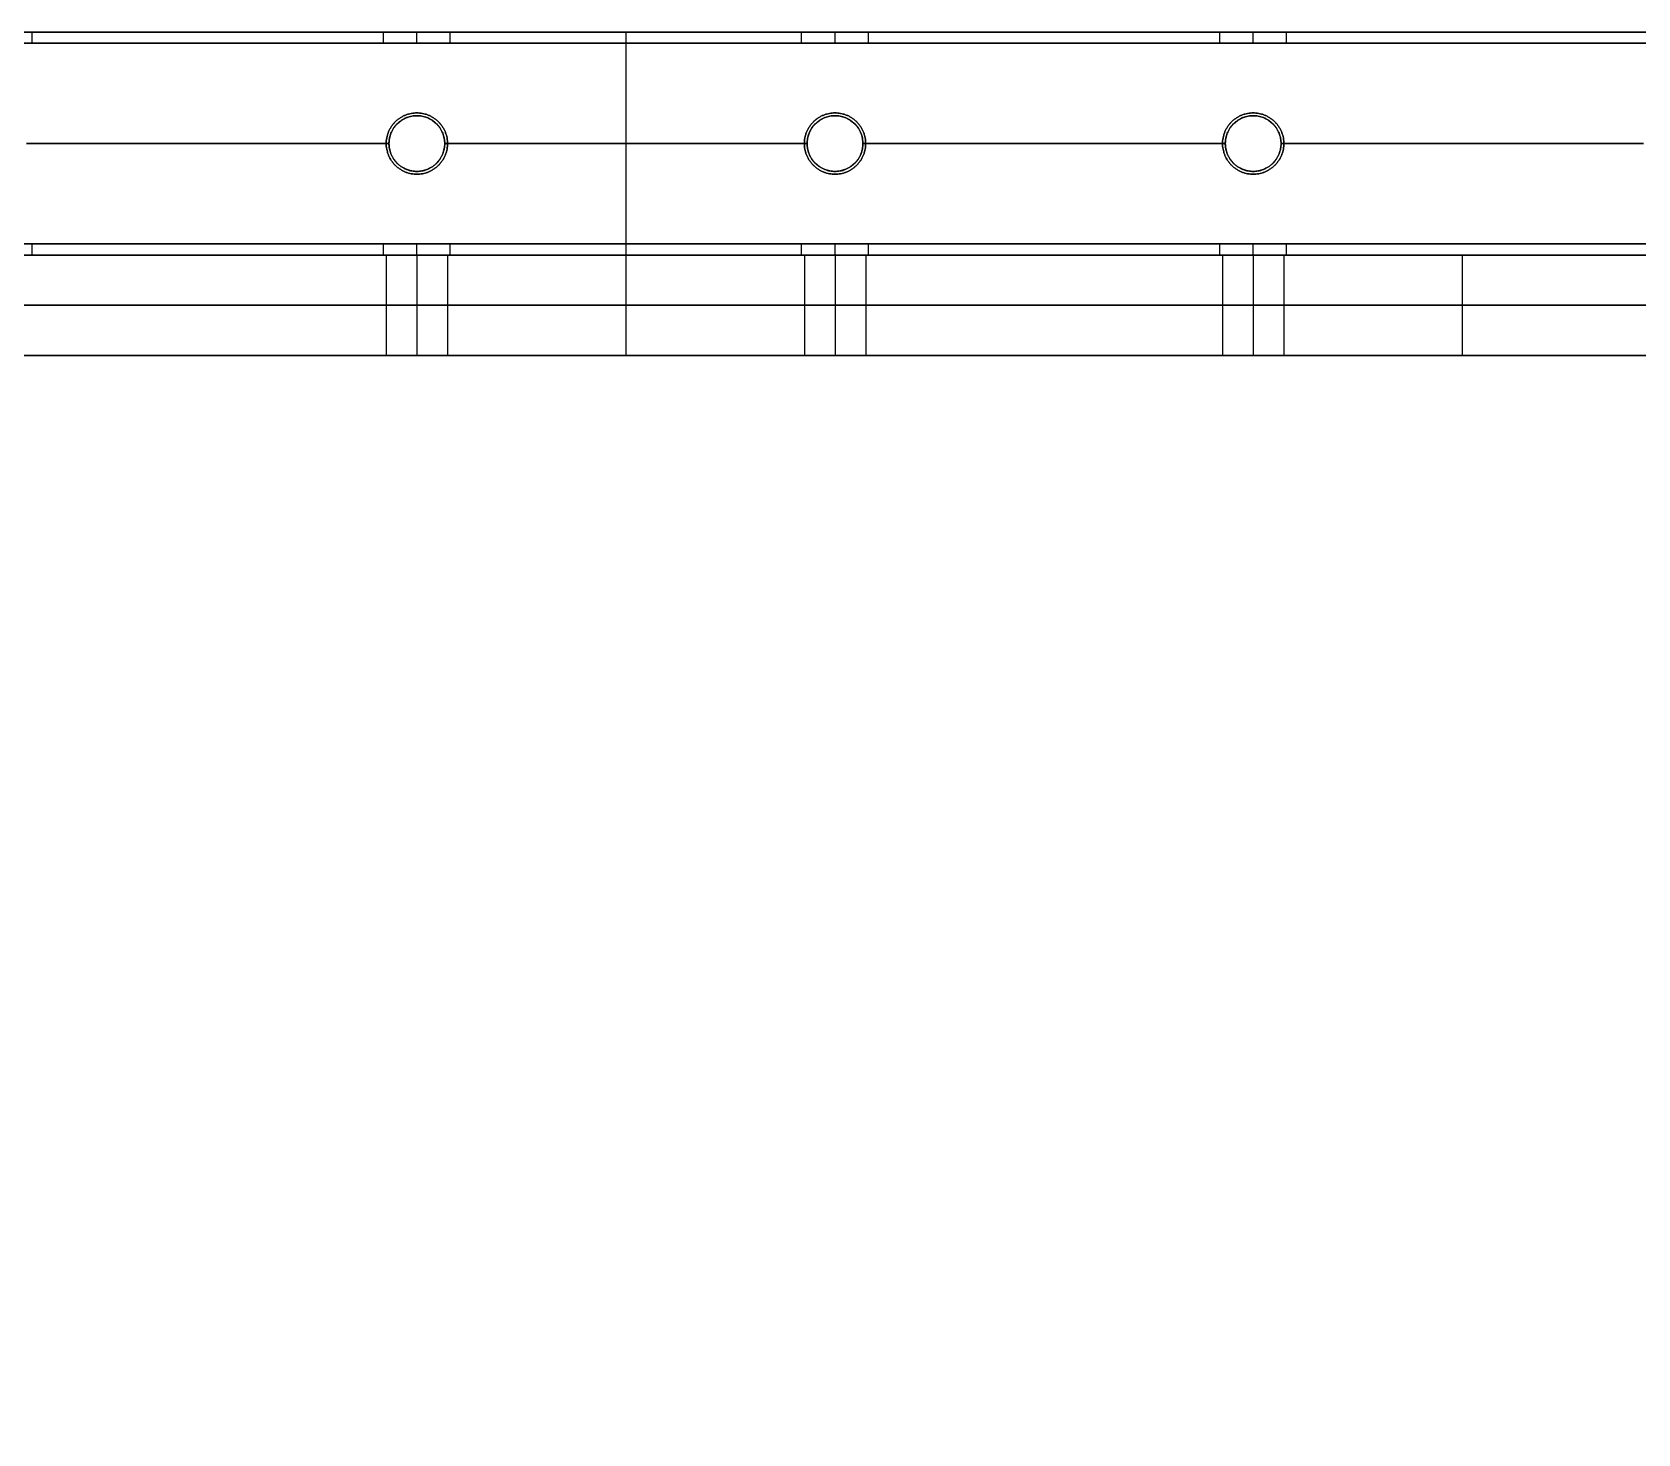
# Model space of a CAD drawing. Header units: millimetres. Extents: x -6529 to 809, y -8611 to 207.
# Drawn here: x -255.5 to 32.5, y -44.1 to 207.4 of the extents above; entities that cross this region are included whole.
import ezdxf

# ---------------------------------------------------------------- set-up
doc = ezdxf.new("R2010")
doc.units = ezdxf.units.MM
doc.header["$MEASUREMENT"] = 0
doc.layers.add('platen', color=7, linetype='Continuous', true_color=0x007f00)
doc.layers.add('staal', color=5, linetype='Continuous', true_color=0x0000ff)

# ---------------------------------------------------------------- blocks, each defined once
blk = doc.blocks.new('plaat base')
at = {"layer": 'platen'}
for p, q in [((395.5, 43.5), (395.5, 43.5, 18)), ((470.5, 43.5), (470.5, 43.5, 18)), ((390, 38), (390, 38, 18)), ((401, 38), (401, 38, 18)), ((465, 38), (465, 38, 18)), ((476, 38), (476, 38, 18)), ((395.5, 32.5), (395.5, 32.5, 18)), ((470.5, 32.5), (470.5, 32.5, 18))]:
    blk.add_line(p, q, dxfattribs=at)
for points in [[(658, 58), (508, 58), (358, 58)], [(358, 58), (358, 58, 9), (358, 58, 18)], [(658, 58, 18), (508, 58, 18), (358, 58, 18)], [(358, 58), (358, 29), (358, 0)], [(358, 58, 18), (358, 29, 18), (358, 0, 18)], [(658, 58, 9), (508, 58, 9), (358, 58, 9)], [(358, 58, 9), (358, 29, 9), (358, 0, 9)], [(508, 58), (508, 58, 9), (508, 58, 18)], [(358, 29), (358, 29, 9), (358, 29, 18)], [(358, 0), (179, 0), (0, 0)], [(358, 0, 18), (179, 0, 18), (0, 0, 18)], [(358, 0, 9), (179, 0, 9), (0, 0, 9)], [(358, 0), (358, 0, 9), (358, 0, 18)]]:
    blk.add_open_spline(points, degree=2, dxfattribs=at)
for points in [[(395.5, 43.5), (401, 43.5), (401, 38), (401, 32.5), (395.5, 32.5), (390, 32.5), (390, 38), (390, 43.5), (395.5, 43.5)], [(395.5, 43.5, 18), (401, 43.5, 18), (401, 38, 18), (401, 32.5, 18), (395.5, 32.5, 18), (390, 32.5, 18), (390, 38, 18), (390, 43.5, 18), (395.5, 43.5, 18)], [(470.5, 43.5), (476, 43.5), (476, 38), (476, 32.5), (470.5, 32.5), (465, 32.5), (465, 38), (465, 43.5), (470.5, 43.5)], [(470.5, 43.5, 18), (476, 43.5, 18), (476, 38, 18), (476, 32.5, 18), (470.5, 32.5, 18), (465, 32.5, 18), (465, 38, 18), (465, 43.5, 18), (470.5, 43.5, 18)]]:
    blk.add_rational_spline(points, [1, 0.707106781187, 1, 0.707106781187, 1, 0.707106781187, 1, 0.707106781187, 1], degree=2, knots=[-31.415927, -31.415927, -31.415927, -23.561945, -23.561945, -15.707963, -15.707963, -7.853982, -7.853982, 0, 0, 0], dxfattribs=at)
blk = doc.blocks.new('top plaat')
at = {"layer": 'platen'}
for p, q in [((320.5, 25.5), (320.5, 25.5, 18)), ((395.5, 25.5), (395.5, 25.5, 18)), ((470.5, 25.5), (470.5, 25.5, 18)), ((315, 20), (315, 20, 18)), ((326, 20), (326, 20, 18)), ((390, 20), (390, 20, 18)), ((401, 20), (401, 20, 18)), ((465, 20), (465, 20, 18)), ((476, 20), (476, 20, 18)), ((320.5, 14.5), (320.5, 14.5, 18)), ((395.5, 14.5), (395.5, 14.5, 18)), ((470.5, 14.5), (470.5, 14.5, 18))]:
    blk.add_line(p, q, dxfattribs=at)
for points in [[(658, 40), (349, 40), (40, 40)], [(658, 40, 18), (349, 40, 18), (40, 40, 18)], [(658, 40, 9), (349, 40, 9), (40, 40, 9)], [(349, 40), (349, 40, 9), (349, 40, 18)]]:
    blk.add_open_spline(points, degree=2, dxfattribs=at)
for points, knots in [([(320.5, 25.5), (326, 25.5), (326, 20), (326, 14.5), (320.5, 14.5), (315, 14.5), (315, 20), (315, 25.5), (320.5, 25.5)], [-31.415927, -31.415927, -31.415927, -23.561945, -23.561945, -15.707963, -15.707963, -7.853982, -7.853982, 0, 0, 0]), ([(320.5, 25.5, 18), (326, 25.5, 18), (326, 20, 18), (326, 14.5, 18), (320.5, 14.5, 18), (315, 14.5, 18), (315, 20, 18), (315, 25.5, 18), (320.5, 25.5, 18)], [-31.415927, -31.415927, -31.415927, -23.561945, -23.561945, -15.707963, -15.707963, -7.853982, -7.853982, 0, 0, 0]), ([(320.5, 25.5, 9), (315, 25.5, 9), (315, 20, 9), (315, 14.5, 9), (320.5, 14.5, 9), (326, 14.5, 9), (326, 20, 9), (326, 25.5, 9), (320.5, 25.5, 9)], [0, 0, 0, 7.853982, 7.853982, 15.707963, 15.707963, 23.561945, 23.561945, 31.415927, 31.415927, 31.415927]), ([(395.5, 25.5), (401, 25.5), (401, 20), (401, 14.5), (395.5, 14.5), (390, 14.5), (390, 20), (390, 25.5), (395.5, 25.5)], [-31.415927, -31.415927, -31.415927, -23.561945, -23.561945, -15.707963, -15.707963, -7.853982, -7.853982, 0, 0, 0]), ([(395.5, 25.5, 18), (401, 25.5, 18), (401, 20, 18), (401, 14.5, 18), (395.5, 14.5, 18), (390, 14.5, 18), (390, 20, 18), (390, 25.5, 18), (395.5, 25.5, 18)], [-31.415927, -31.415927, -31.415927, -23.561945, -23.561945, -15.707963, -15.707963, -7.853982, -7.853982, 0, 0, 0]), ([(395.5, 25.5, 9), (390, 25.5, 9), (390, 20, 9), (390, 14.5, 9), (395.5, 14.5, 9), (401, 14.5, 9), (401, 20, 9), (401, 25.5, 9), (395.5, 25.5, 9)], [0, 0, 0, 7.853982, 7.853982, 15.707963, 15.707963, 23.561945, 23.561945, 31.415927, 31.415927, 31.415927]), ([(470.5, 25.5), (476, 25.5), (476, 20), (476, 14.5), (470.5, 14.5), (465, 14.5), (465, 20), (465, 25.5), (470.5, 25.5)], [-31.415927, -31.415927, -31.415927, -23.561945, -23.561945, -15.707963, -15.707963, -7.853982, -7.853982, 0, 0, 0]), ([(470.5, 25.5, 18), (476, 25.5, 18), (476, 20, 18), (476, 14.5, 18), (470.5, 14.5, 18), (465, 14.5, 18), (465, 20, 18), (465, 25.5, 18), (470.5, 25.5, 18)], [-31.415927, -31.415927, -31.415927, -23.561945, -23.561945, -15.707963, -15.707963, -7.853982, -7.853982, 0, 0, 0]), ([(470.5, 25.5, 9), (465, 25.5, 9), (465, 20, 9), (465, 14.5, 9), (470.5, 14.5, 9), (476, 14.5, 9), (476, 20, 9), (476, 25.5, 9), (470.5, 25.5, 9)], [0, 0, 0, 7.853982, 7.853982, 15.707963, 15.707963, 23.561945, 23.561945, 31.415927, 31.415927, 31.415927])]:
    blk.add_rational_spline(points, [1, 0.707106781187, 1, 0.707106781187, 1, 0.707106781187, 1, 0.707106781187, 1], degree=2, knots=knots, dxfattribs=at)
blk = doc.blocks.new('plaat laag')
at = {"layer": 'platen'}
for p, q in [((-2.78, -840, 638), (15.22, -840.05, 638)), ((-2.8, -845.5, 643.5), (15.2, -845.55, 643.5)), ((-2.8, -845.5, 632.5), (15.2, -845.55, 632.5)), ((-2.81, -851, 638), (15.19, -851.05, 638)), ((-3.02, -914.99, 638), (14.97, -915.05, 638)), ((-3.04, -920.49, 643.5), (14.96, -920.55, 643.5)), ((-3.04, -920.49, 632.5), (14.96, -920.55, 632.5)), ((-3.06, -925.99, 638), (14.94, -926.05, 638)), ((-3.27, -989.99, -38), (14.73, -990.05, -38)), ((-3.29, -995.49, -43.5), (14.71, -995.55, -43.5)), ((-3.29, -995.49, -32.5), (14.71, -995.55, -32.5)), ((-3.31, -1000.99, -38), (14.69, -1001.05, -38))]:
    blk.add_line(p, q, dxfattribs=at)
for points in [[(-0.19, -58, 300), (-2.18, -658, 300), (-4.16, -1257.99, 300)], [(17.81, -58.06, 300), (15.82, -658.06, 300), (13.84, -1258.05, 300)], [(-2.18, -658, 658), (-2.67, -808, 658), (-3.17, -957.99, 658)], [(-3.17, -957.99), (-2.67, -808), (-2.18, -658)], [(6.82, -658.03, 658), (6.33, -808.03, 658), (5.83, -958.02, 658)], [(5.83, -958.02), (6.33, -808.03), (6.82, -658.03)], [(15.82, -658.06, 658), (15.33, -808.06, 658), (14.83, -958.05, 658)], [(14.83, -958.05), (15.33, -808.06), (15.82, -658.06)], [(-2.67, -808, 658), (6.33, -808.03, 658), (15.33, -808.06, 658)], [(-2.67, -808), (6.33, -808.03), (15.33, -808.06)], [(-3.17, -957.99, 600), (-3.76, -1136.99, 600), (-4.35, -1315.99, 600)], [(-4.16, -1257.99, -58), (-3.66, -1107.99, -58), (-3.17, -957.99, -58)], [(-3.17, -957.99, 658), (5.83, -958.02, 658), (14.83, -958.05, 658)], [(-3.17, -957.99, 658), (-3.17, -957.99, 629), (-3.17, -957.99, 600)], [(-3.17, -957.99, 600), (5.83, -958.02, 600), (14.83, -958.05, 600)], [(-3.17, -957.99, -58), (5.83, -958.02, -58), (14.83, -958.05, -58)], [(-3.17, -957.99, -58), (-3.17, -957.99, -29), (-3.17, -957.99)], [(-3.17, -957.99), (5.83, -958.02), (14.83, -958.05)], [(-3.17, -957.99, 629), (5.83, -958.02, 629), (14.83, -958.05, 629)], [(-3.17, -957.99, -29), (5.83, -958.02, -29), (14.83, -958.05, -29)], [(5.83, -958.02, 600), (5.24, -1137.02, 600), (4.65, -1316.02, 600)], [(4.84, -1258.02, -58), (5.34, -1108.02, -58), (5.83, -958.02, -58)], [(5.83, -958.02, 658), (5.83, -958.02, 629), (5.83, -958.02, 600)], [(5.83, -958.02, -58), (5.83, -958.02, -29), (5.83, -958.02)], [(14.83, -958.05, 600), (14.24, -1137.05, 600), (13.65, -1316.05, 600)], [(13.84, -1258.05, -58), (14.34, -1108.05, -58), (14.83, -958.05, -58)], [(14.83, -958.05, 658), (14.83, -958.05, 629), (14.83, -958.05, 600)], [(14.83, -958.05, -58), (14.83, -958.05, -29), (14.83, -958.05)]]:
    blk.add_open_spline(points, degree=2, dxfattribs=at)
for points in [[(-2.8, -845.5, 643.5), (-2.78, -840, 643.5), (-2.78, -840, 638), (-2.78, -840, 632.5), (-2.8, -845.5, 632.5), (-2.81, -851, 632.5), (-2.81, -851, 638), (-2.81, -851, 643.5), (-2.8, -845.5, 643.5)], [(15.2, -845.55, 643.5), (15.22, -840.05, 643.5), (15.22, -840.05, 638), (15.22, -840.05, 632.5), (15.2, -845.55, 632.5), (15.19, -851.05, 632.5), (15.19, -851.05, 638), (15.19, -851.05, 643.5), (15.2, -845.55, 643.5)], [(-3.04, -920.49, 643.5), (-3.02, -914.99, 643.5), (-3.02, -914.99, 638), (-3.02, -914.99, 632.5), (-3.04, -920.49, 632.5), (-3.06, -925.99, 632.5), (-3.06, -925.99, 638), (-3.06, -925.99, 643.5), (-3.04, -920.49, 643.5)], [(14.96, -920.55, 643.5), (14.97, -915.05, 643.5), (14.97, -915.05, 638), (14.97, -915.05, 632.5), (14.96, -920.55, 632.5), (14.94, -926.05, 632.5), (14.94, -926.05, 638), (14.94, -926.05, 643.5), (14.96, -920.55, 643.5)], [(-3.29, -995.49, -43.5), (-3.31, -1000.99, -43.5), (-3.31, -1000.99, -38), (-3.31, -1000.99, -32.5), (-3.29, -995.49, -32.5), (-3.27, -989.99, -32.5), (-3.27, -989.99, -38), (-3.27, -989.99, -43.5), (-3.29, -995.49, -43.5)], [(14.71, -995.55, -43.5), (14.69, -1001.05, -43.5), (14.69, -1001.05, -38), (14.69, -1001.05, -32.5), (14.71, -995.55, -32.5), (14.73, -990.05, -32.5), (14.73, -990.05, -38), (14.73, -990.05, -43.5), (14.71, -995.55, -43.5)]]:
    blk.add_rational_spline(points, [1, 0.707106781187, 1, 0.707106781187, 1, 0.707106781187, 1, 0.707106781187, 1], degree=2, knots=[-31.415927, -31.415927, -31.415927, -23.561945, -23.561945, -15.707963, -15.707963, -7.853982, -7.853982, 0, 0, 0], dxfattribs=at)

msp = doc.modelspace()

# ---------------------------------------------------------------- linework, layer by layer
at = {"layer": 'staal'}
for p, q in [((-255.47, 205.37, 696), (-255.47, 207.37, 696)), ((-192.47, 205.37, 20), (-192.47, 207.37, 20)), ((-192.47, 205.37, 696), (-192.47, 207.37, 696)), ((-186.47, 205.37, 26), (-186.47, 207.37, 26)), ((-186.47, 205.37, 14), (-186.47, 207.37, 14)), ((-186.47, 205.37, 702), (-186.47, 207.37, 702)), ((-186.47, 205.37, 690), (-186.47, 207.37, 690)), ((-180.47, 205.37, 20), (-180.47, 207.37, 20)), ((-180.47, 205.37, 696), (-180.47, 207.37, 696)), ((-117.47, 205.37, 20), (-117.47, 207.37, 20)), ((-117.47, 205.37, 696), (-117.47, 207.37, 696)), ((-111.47, 205.37, 26), (-111.47, 207.37, 26)), ((-111.47, 205.37, 14), (-111.47, 207.37, 14)), ((-111.47, 205.37, 702), (-111.47, 207.37, 702)), ((-111.47, 205.37, 690), (-111.47, 207.37, 690)), ((-105.47, 205.37, 20), (-105.47, 207.37, 20)), ((-105.47, 205.37, 696), (-105.47, 207.37, 696)), ((-42.47, 205.37, 20), (-42.47, 207.37, 20)), ((-42.47, 205.37, 696), (-42.47, 207.37, 696)), ((-36.47, 205.37, 26), (-36.47, 207.37, 26)), ((-36.47, 205.37, 14), (-36.47, 207.37, 14)), ((-36.47, 205.37, 702), (-36.47, 207.37, 702)), ((-36.47, 205.37, 690), (-36.47, 207.37, 690)), ((-30.47, 205.37, 20), (-30.47, 207.37, 20)), ((-30.47, 205.37, 696), (-30.47, 207.37, 696)), ((-186.47, 192.37, 38), (-186.47, 192.37, 40)), ((-186.47, 192.37), (-186.47, 192.37, 2)), ((-186.47, 192.37, 714), (-186.47, 192.37, 716)), ((-186.47, 192.37, 676), (-186.47, 192.37, 678)), ((-111.47, 192.37, 38), (-111.47, 192.37, 40)), ((-111.47, 192.37), (-111.47, 192.37, 2)), ((-111.47, 192.37, 714), (-111.47, 192.37, 716)), ((-111.47, 192.37, 676), (-111.47, 192.37, 678)), ((-36.47, 192.37, 38), (-36.47, 192.37, 40)), ((-36.47, 192.37), (-36.47, 192.37, 2)), ((-36.47, 192.37, 714), (-36.47, 192.37, 716)), ((-36.47, 192.37, 676), (-36.47, 192.37, 678)), ((-191.47, 187.37, 38), (-191.47, 187.37, 40)), ((-191.47, 187.37), (-191.47, 187.37, 2)), ((-191.47, 187.37, 714), (-191.47, 187.37, 716)), ((-191.47, 187.37, 676), (-191.47, 187.37, 678)), ((-181.47, 187.37, 38), (-181.47, 187.37, 40)), ((-181.47, 187.37), (-181.47, 187.37, 2)), ((-181.47, 187.37, 714), (-181.47, 187.37, 716)), ((-181.47, 187.37, 676), (-181.47, 187.37, 678)), ((-116.47, 187.37, 38), (-116.47, 187.37, 40)), ((-116.47, 187.37), (-116.47, 187.37, 2)), ((-116.47, 187.37, 714), (-116.47, 187.37, 716)), ((-116.47, 187.37, 676), (-116.47, 187.37, 678)), ((-106.47, 187.37, 38), (-106.47, 187.37, 40)), ((-106.47, 187.37), (-106.47, 187.37, 2)), ((-106.47, 187.37, 714), (-106.47, 187.37, 716)), ((-106.47, 187.37, 676), (-106.47, 187.37, 678)), ((-41.47, 187.37, 38), (-41.47, 187.37, 40)), ((-41.47, 187.37), (-41.47, 187.37, 2)), ((-41.47, 187.37, 714), (-41.47, 187.37, 716)), ((-41.47, 187.37, 676), (-41.47, 187.37, 678)), ((-31.47, 187.37, 38), (-31.47, 187.37, 40)), ((-31.47, 187.37), (-31.47, 187.37, 2)), ((-31.47, 187.37, 714), (-31.47, 187.37, 716)), ((-31.47, 187.37, 676), (-31.47, 187.37, 678)), ((-186.47, 182.37), (-186.47, 182.37, 2)), ((-186.47, 182.37, 38), (-186.47, 182.37, 40)), ((-186.47, 182.37, 676), (-186.47, 182.37, 678)), ((-186.47, 182.37, 714), (-186.47, 182.37, 716)), ((-111.47, 182.37), (-111.47, 182.37, 2)), ((-111.47, 182.37, 38), (-111.47, 182.37, 40)), ((-111.47, 182.37, 676), (-111.47, 182.37, 678)), ((-111.47, 182.37, 714), (-111.47, 182.37, 716)), ((-36.47, 182.37), (-36.47, 182.37, 2)), ((-36.47, 182.37, 38), (-36.47, 182.37, 40)), ((-36.47, 182.37, 676), (-36.47, 182.37, 678)), ((-36.47, 182.37, 714), (-36.47, 182.37, 716)), ((-255.47, 167.37, 696), (-255.47, 169.37, 696)), ((-192.47, 167.37, 20), (-192.47, 169.37, 20)), ((-192.47, 167.37, 696), (-192.47, 169.37, 696)), ((-186.47, 167.37, 26), (-186.47, 169.37, 26)), ((-186.47, 167.37, 14), (-186.47, 169.37, 14)), ((-186.47, 167.37, 702), (-186.47, 169.37, 702)), ((-186.47, 167.37, 690), (-186.47, 169.37, 690)), ((-180.47, 167.37, 20), (-180.47, 169.37, 20)), ((-180.47, 167.37, 696), (-180.47, 169.37, 696)), ((-117.47, 167.37, 20), (-117.47, 169.37, 20)), ((-117.47, 167.37, 696), (-117.47, 169.37, 696)), ((-111.47, 167.37, 26), (-111.47, 169.37, 26)), ((-111.47, 167.37, 14), (-111.47, 169.37, 14)), ((-111.47, 167.37, 702), (-111.47, 169.37, 702)), ((-111.47, 167.37, 690), (-111.47, 169.37, 690)), ((-105.47, 167.37, 20), (-105.47, 169.37, 20)), ((-105.47, 167.37, 696), (-105.47, 169.37, 696)), ((-42.47, 167.37, 20), (-42.47, 169.37, 20)), ((-42.47, 167.37, 696), (-42.47, 169.37, 696)), ((-36.47, 167.37, 26), (-36.47, 169.37, 26)), ((-36.47, 167.37, 14), (-36.47, 169.37, 14)), ((-36.47, 167.37, 702), (-36.47, 169.37, 702)), ((-36.47, 167.37, 690), (-36.47, 169.37, 690)), ((-30.47, 167.37, 20), (-30.47, 169.37, 20)), ((-30.47, 167.37, 696), (-30.47, 169.37, 696))]:
    msp.add_line(p, q, dxfattribs=at)
for points in [[(-506.97, 207.37), (809.03, 207.37), (809.03, -1108.63), (-506.97, -1108.63)], [(-466.97, 167.37), (769.03, 167.37), (769.03, -1068.63), (-466.97, -1068.63)]]:
    msp.add_lwpolyline(points, close=True, dxfattribs=at)
for centre in [(-186.47, 187.37), (-186.47, 187.37, 39), (-186.47, 187.37, 1), (-186.47, 187.37, 676), (-186.47, 187.37, 715), (-186.47, 187.37, 677), (-111.47, 187.37), (-111.47, 187.37, 39), (-111.47, 187.37, 1), (-111.47, 187.37, 676), (-111.47, 187.37, 715), (-111.47, 187.37, 677), (-36.47, 187.37), (-36.47, 187.37, 39), (-36.47, 187.37, 1), (-36.47, 187.37, 676), (-36.47, 187.37, 715), (-36.47, 187.37, 677)]:
    msp.add_circle(centre, 5, dxfattribs=at)
for points in [[(809.03, 207.37), (151.03, 207.37), (-506.97, 207.37)], [(809.03, 207.37, 40), (151.03, 207.37, 40), (-506.97, 207.37, 40)], [(-506.97, 207.37, 676), (151.03, 207.37, 676), (809.03, 207.37, 676)], [(-506.97, 207.37, 716), (151.03, 207.37, 716), (809.03, 207.37, 716)], [(-192.47, 207.37, 20), (-223.97, 207.37, 20), (-255.47, 207.37, 20)], [(-255.47, 207.37, 696), (-223.97, 207.37, 696), (-192.47, 207.37, 696)], [(-117.47, 207.37, 20), (-148.97, 207.37, 20), (-180.47, 207.37, 20)], [(-180.47, 207.37, 696), (-148.97, 207.37, 696), (-117.47, 207.37, 696)], [(-42.47, 207.37, 20), (-73.97, 207.37, 20), (-105.47, 207.37, 20)], [(-105.47, 207.37, 696), (-73.97, 207.37, 696), (-42.47, 207.37, 696)], [(32.53, 207.37, 20), (1.03, 207.37, 20), (-30.47, 207.37, 20)], [(-30.47, 207.37, 696), (1.03, 207.37, 696), (32.53, 207.37, 696)], [(807.03, 205.37, 38), (151.03, 205.37, 38), (-504.97, 205.37, 38)], [(807.03, 205.37, 2), (151.03, 205.37, 2), (-504.97, 205.37, 2)], [(-504.97, 205.37, 714), (151.03, 205.37, 714), (807.03, 205.37, 714)], [(-504.97, 205.37, 678), (151.03, 205.37, 678), (807.03, 205.37, 678)], [(-192.47, 205.37, 20), (-223.97, 205.37, 20), (-255.47, 205.37, 20)], [(-255.47, 205.37, 696), (-223.97, 205.37, 696), (-192.47, 205.37, 696)], [(-117.47, 205.37, 20), (-148.97, 205.37, 20), (-180.47, 205.37, 20)], [(-180.47, 205.37, 696), (-148.97, 205.37, 696), (-117.47, 205.37, 696)], [(-42.47, 205.37, 20), (-73.97, 205.37, 20), (-105.47, 205.37, 20)], [(-105.47, 205.37, 696), (-73.97, 205.37, 696), (-42.47, 205.37, 696)], [(32.53, 205.37, 20), (1.03, 205.37, 20), (-30.47, 205.37, 20)], [(-30.47, 205.37, 696), (1.03, 205.37, 696), (32.53, 205.37, 696)], [(-191.47, 187.37, 40), (-223.97, 187.37, 40), (-256.47, 187.37, 40)], [(-191.47, 187.37, 38), (-223.97, 187.37, 38), (-256.47, 187.37, 38)], [(-191.47, 187.37, 2), (-223.97, 187.37, 2), (-256.47, 187.37, 2)], [(-191.47, 187.37), (-223.97, 187.37), (-256.47, 187.37)], [(-256.47, 187.37, 716), (-223.97, 187.37, 716), (-191.47, 187.37, 716)], [(-256.47, 187.37, 714), (-223.97, 187.37, 714), (-191.47, 187.37, 714)], [(-256.47, 187.37, 678), (-223.97, 187.37, 678), (-191.47, 187.37, 678)], [(-256.47, 187.37, 676), (-223.97, 187.37, 676), (-191.47, 187.37, 676)], [(-116.47, 187.37, 40), (-148.97, 187.37, 40), (-181.47, 187.37, 40)], [(-116.47, 187.37, 38), (-148.97, 187.37, 38), (-181.47, 187.37, 38)], [(-116.47, 187.37, 2), (-148.97, 187.37, 2), (-181.47, 187.37, 2)], [(-116.47, 187.37), (-148.97, 187.37), (-181.47, 187.37)], [(-181.47, 187.37, 716), (-148.97, 187.37, 716), (-116.47, 187.37, 716)], [(-181.47, 187.37, 714), (-148.97, 187.37, 714), (-116.47, 187.37, 714)], [(-181.47, 187.37, 678), (-148.97, 187.37, 678), (-116.47, 187.37, 678)], [(-181.47, 187.37, 676), (-148.97, 187.37, 676), (-116.47, 187.37, 676)], [(-41.47, 187.37, 40), (-73.97, 187.37, 40), (-106.47, 187.37, 40)], [(-41.47, 187.37, 38), (-73.97, 187.37, 38), (-106.47, 187.37, 38)], [(-41.47, 187.37, 2), (-73.97, 187.37, 2), (-106.47, 187.37, 2)], [(-41.47, 187.37), (-73.97, 187.37), (-106.47, 187.37)], [(-106.47, 187.37, 716), (-73.97, 187.37, 716), (-41.47, 187.37, 716)], [(-106.47, 187.37, 714), (-73.97, 187.37, 714), (-41.47, 187.37, 714)], [(-106.47, 187.37, 678), (-73.97, 187.37, 678), (-41.47, 187.37, 678)], [(-106.47, 187.37, 676), (-73.97, 187.37, 676), (-41.47, 187.37, 676)], [(33.53, 187.37, 40), (1.03, 187.37, 40), (-31.47, 187.37, 40)], [(33.53, 187.37, 38), (1.03, 187.37, 38), (-31.47, 187.37, 38)], [(33.53, 187.37, 2), (1.03, 187.37, 2), (-31.47, 187.37, 2)], [(33.53, 187.37), (1.03, 187.37), (-31.47, 187.37)], [(-31.47, 187.37, 716), (1.03, 187.37, 716), (33.53, 187.37, 716)], [(-31.47, 187.37, 714), (1.03, 187.37, 714), (33.53, 187.37, 714)], [(-31.47, 187.37, 678), (1.03, 187.37, 678), (33.53, 187.37, 678)], [(-31.47, 187.37, 676), (1.03, 187.37, 676), (33.53, 187.37, 676)], [(771.03, 169.37, 38), (151.03, 169.37, 38), (-468.97, 169.37, 38)], [(771.03, 169.37, 2), (151.03, 169.37, 2), (-468.97, 169.37, 2)], [(-468.97, 169.37, 714), (151.03, 169.37, 714), (771.03, 169.37, 714)], [(-468.97, 169.37, 678), (151.03, 169.37, 678), (771.03, 169.37, 678)], [(769.03, 167.37), (151.03, 167.37), (-466.97, 167.37)], [(769.03, 167.37, 40), (151.03, 167.37, 40), (-466.97, 167.37, 40)], [(-466.97, 167.37, 676), (151.03, 167.37, 676), (769.03, 167.37, 676)], [(-466.97, 167.37, 716), (151.03, 167.37, 716), (769.03, 167.37, 716)], [(-192.47, 169.37, 20), (-223.97, 169.37, 20), (-255.47, 169.37, 20)], [(-255.47, 169.37, 696), (-223.97, 169.37, 696), (-192.47, 169.37, 696)], [(-192.47, 167.37, 20), (-223.97, 167.37, 20), (-255.47, 167.37, 20)], [(-255.47, 167.37, 696), (-223.97, 167.37, 696), (-192.47, 167.37, 696)], [(-117.47, 169.37, 20), (-148.97, 169.37, 20), (-180.47, 169.37, 20)], [(-180.47, 169.37, 696), (-148.97, 169.37, 696), (-117.47, 169.37, 696)], [(-117.47, 167.37, 20), (-148.97, 167.37, 20), (-180.47, 167.37, 20)], [(-180.47, 167.37, 696), (-148.97, 167.37, 696), (-117.47, 167.37, 696)], [(-42.47, 169.37, 20), (-73.97, 169.37, 20), (-105.47, 169.37, 20)], [(-105.47, 169.37, 696), (-73.97, 169.37, 696), (-42.47, 169.37, 696)], [(-42.47, 167.37, 20), (-73.97, 167.37, 20), (-105.47, 167.37, 20)], [(-105.47, 167.37, 696), (-73.97, 167.37, 696), (-42.47, 167.37, 696)], [(32.53, 169.37, 20), (1.03, 169.37, 20), (-30.47, 169.37, 20)], [(-30.47, 169.37, 696), (1.03, 169.37, 696), (32.53, 169.37, 696)], [(32.53, 167.37, 20), (1.03, 167.37, 20), (-30.47, 167.37, 20)], [(-30.47, 167.37, 696), (1.03, 167.37, 696), (32.53, 167.37, 696)]]:
    msp.add_open_spline(points, degree=2, dxfattribs=at)
for points, weights, knots in [([(-261.47, 207.37, 702), (-255.47, 207.37, 702), (-255.47, 207.37, 696), (-255.47, 207.37, 690), (-261.47, 207.37, 690), (-267.47, 207.37, 690), (-267.47, 207.37, 696), (-267.47, 207.37, 702), (-261.47, 207.37, 702)], [1, 0.707106781187, 1, 0.707106781187, 1, 0.707106781187, 1, 0.707106781187, 1], [-31.415927, -31.415927, -31.415927, -23.561945, -23.561945, -15.707963, -15.707963, -7.853982, -7.853982, 0, 0, 0]), ([(-186.47, 207.37, 26), (-192.47, 207.37, 26), (-192.47, 207.37, 20), (-192.47, 207.37, 14), (-186.47, 207.37, 14), (-180.47, 207.37, 14), (-180.47, 207.37, 20), (-180.47, 207.37, 26), (-186.47, 207.37, 26)], [0.999999860338, 0.707106851018, 1, 0.707106781187, 1, 0.707106781187, 1, 0.707106851018, 0.999999860338], [-31.415927, -31.415927, -31.415927, -23.561946, -23.561946, -15.707963, -15.707963, -7.853981, -7.853981, 0, 0, 0]), ([(-186.47, 207.37, 702), (-180.47, 207.37, 702), (-180.47, 207.37, 696), (-180.47, 207.37, 690), (-186.47, 207.37, 690), (-192.47, 207.37, 690), (-192.47, 207.37, 696), (-192.47, 207.37, 702), (-186.47, 207.37, 702)], [1, 0.707106781187, 1, 0.707106781187, 1, 0.707106781187, 1, 0.707106781187, 1], [-31.415927, -31.415927, -31.415927, -23.561945, -23.561945, -15.707963, -15.707963, -7.853982, -7.853982, 0, 0, 0]), ([(-111.47, 207.37, 26), (-117.47, 207.37, 26), (-117.47, 207.37, 20), (-117.47, 207.37, 14), (-111.47, 207.37, 14), (-105.47, 207.37, 14), (-105.47, 207.37, 20), (-105.47, 207.37, 26), (-111.47, 207.37, 26)], [1, 0.707106781187, 1, 0.707106781187, 1, 0.707106781187, 1, 0.707106781187, 1], [-31.415927, -31.415927, -31.415927, -23.561945, -23.561945, -15.707963, -15.707963, -7.853982, -7.853982, 0, 0, 0]), ([(-111.47, 207.37, 702), (-105.47, 207.37, 702), (-105.47, 207.37, 696), (-105.47, 207.37, 690), (-111.47, 207.37, 690), (-117.47, 207.37, 690), (-117.47, 207.37, 696), (-117.47, 207.37, 702), (-111.47, 207.37, 702)], [0.999999860338, 0.707106851018, 1, 0.707106781187, 1, 0.707106781187, 1, 0.707106851018, 0.999999860338], [-31.415927, -31.415927, -31.415927, -23.561946, -23.561946, -15.707963, -15.707963, -7.853981, -7.853981, 0, 0, 0]), ([(-36.47, 207.37, 26), (-42.47, 207.37, 26), (-42.47, 207.37, 20), (-42.47, 207.37, 14), (-36.47, 207.37, 14), (-30.47, 207.37, 14), (-30.47, 207.37, 20), (-30.47, 207.37, 26), (-36.47, 207.37, 26)], [0.999999860338, 0.707106851018, 1, 0.707106781187, 1, 0.707106781187, 1, 0.707106851018, 0.999999860338], [-31.415927, -31.415927, -31.415927, -23.561946, -23.561946, -15.707963, -15.707963, -7.853981, -7.853981, 0, 0, 0]), ([(-36.47, 207.37, 702), (-30.47, 207.37, 702), (-30.47, 207.37, 696), (-30.47, 207.37, 690), (-36.47, 207.37, 690), (-42.47, 207.37, 690), (-42.47, 207.37, 696), (-42.47, 207.37, 702), (-36.47, 207.37, 702)], [1, 0.707106781187, 1, 0.707106781187, 1, 0.707106781187, 1, 0.707106781187, 1], [-31.415927, -31.415927, -31.415927, -23.561945, -23.561945, -15.707963, -15.707963, -7.853982, -7.853982, 0, 0, 0]), ([(-261.47, 205.37, 702), (-267.47, 205.37, 702), (-267.47, 205.37, 696), (-267.47, 205.37, 690), (-261.47, 205.37, 690), (-255.47, 205.37, 690), (-255.47, 205.37, 696), (-255.47, 205.37, 702), (-261.47, 205.37, 702)], [1, 0.707106781187, 1, 0.707106781187, 1, 0.707106781187, 1, 0.707106781187, 1], [0, 0, 0, 7.853982, 7.853982, 15.707963, 15.707963, 23.561945, 23.561945, 31.415927, 31.415927, 31.415927]), ([(-186.47, 205.37, 26), (-180.47, 205.37, 26), (-180.47, 205.37, 20), (-180.47, 205.37, 14), (-186.47, 205.37, 14), (-192.47, 205.37, 14), (-192.47, 205.37, 20), (-192.47, 205.37, 26), (-186.47, 205.37, 26)], [1, 0.707106781187, 1, 0.707106781187, 1, 0.707106781187, 1, 0.707106781187, 1], [0, 0, 0, 7.853982, 7.853982, 15.707963, 15.707963, 23.561945, 23.561945, 31.415927, 31.415927, 31.415927]), ([(-186.47, 205.37, 702), (-192.47, 205.37, 702), (-192.47, 205.37, 696), (-192.47, 205.37, 690), (-186.47, 205.37, 690), (-180.47, 205.37, 690), (-180.47, 205.37, 696), (-180.47, 205.37, 702), (-186.47, 205.37, 702)], [1, 0.707106781187, 1, 0.707106781187, 1, 0.707106781187, 1, 0.707106781187, 1], [0, 0, 0, 7.853982, 7.853982, 15.707963, 15.707963, 23.561945, 23.561945, 31.415927, 31.415927, 31.415927]), ([(-111.47, 205.37, 26), (-105.47, 205.37, 26), (-105.47, 205.37, 20), (-105.47, 205.37, 14), (-111.47, 205.37, 14), (-117.47, 205.37, 14), (-117.47, 205.37, 20), (-117.47, 205.37, 26), (-111.47, 205.37, 26)], [1, 0.707106781187, 1, 0.707106781187, 1, 0.707106781187, 1, 0.707106781187, 1], [0, 0, 0, 7.853982, 7.853982, 15.707963, 15.707963, 23.561945, 23.561945, 31.415927, 31.415927, 31.415927]), ([(-111.47, 205.37, 702), (-117.47, 205.37, 702), (-117.47, 205.37, 696), (-117.47, 205.37, 690), (-111.47, 205.37, 690), (-105.47, 205.37, 690), (-105.47, 205.37, 696), (-105.47, 205.37, 702), (-111.47, 205.37, 702)], [1, 0.707106781187, 1, 0.707106781187, 1, 0.707106781187, 1, 0.707106781187, 1], [0, 0, 0, 7.853982, 7.853982, 15.707963, 15.707963, 23.561945, 23.561945, 31.415927, 31.415927, 31.415927]), ([(-36.47, 205.37, 26), (-30.47, 205.37, 26), (-30.47, 205.37, 20), (-30.47, 205.37, 14), (-36.47, 205.37, 14), (-42.47, 205.37, 14), (-42.47, 205.37, 20), (-42.47, 205.37, 26), (-36.47, 205.37, 26)], [1, 0.707106781187, 1, 0.707106781187, 1, 0.707106781187, 1, 0.707106781187, 1], [0, 0, 0, 7.853982, 7.853982, 15.707963, 15.707963, 23.561945, 23.561945, 31.415927, 31.415927, 31.415927]), ([(-36.47, 205.37, 702), (-42.47, 205.37, 702), (-42.47, 205.37, 696), (-42.47, 205.37, 690), (-36.47, 205.37, 690), (-30.47, 205.37, 690), (-30.47, 205.37, 696), (-30.47, 205.37, 702), (-36.47, 205.37, 702)], [1, 0.707106781187, 1, 0.707106781187, 1, 0.707106781187, 1, 0.707106781187, 1], [0, 0, 0, 7.853982, 7.853982, 15.707963, 15.707963, 23.561945, 23.561945, 31.415927, 31.415927, 31.415927]), ([(-186.47, 182.37, 40), (-191.47, 182.37, 40), (-191.47, 187.37, 40), (-191.47, 192.37, 40), (-186.47, 192.37, 40), (-181.47, 192.37, 40), (-181.47, 187.37, 40), (-181.47, 182.37, 40), (-186.47, 182.37, 40)], [1, 0.707106781187, 1, 0.707106781187, 1, 0.707106781187, 1, 0.707106781187, 1], [-31.415927, -31.415927, -31.415927, -23.561945, -23.561945, -15.707963, -15.707963, -7.853982, -7.853982, 0, 0, 0]), ([(-186.47, 182.37, 38), (-181.47, 182.37, 38), (-181.47, 187.37, 38), (-181.47, 192.37, 38), (-186.47, 192.37, 38), (-191.47, 192.37, 38), (-191.47, 187.37, 38), (-191.47, 182.37, 38), (-186.47, 182.37, 38)], [1, 0.707106781187, 1, 0.707106781187, 1, 0.707106781187, 1, 0.707106781187, 1], [0, 0, 0, 7.853982, 7.853982, 15.707963, 15.707963, 23.561945, 23.561945, 31.415927, 31.415927, 31.415927]), ([(-186.47, 182.37, 2), (-191.47, 182.37, 2), (-191.47, 187.37, 2), (-191.47, 192.37, 2), (-186.47, 192.37, 2), (-181.47, 192.37, 2), (-181.47, 187.37, 2), (-181.47, 182.37, 2), (-186.47, 182.37, 2)], [1, 0.707106781187, 1, 0.707106781187, 1, 0.707106781187, 1, 0.707106781187, 1], [-31.415927, -31.415927, -31.415927, -23.561945, -23.561945, -15.707963, -15.707963, -7.853982, -7.853982, 0, 0, 0]), ([(-186.47, 182.37, 716), (-181.47, 182.37, 716), (-181.47, 187.37, 716), (-181.47, 192.37, 716), (-186.47, 192.37, 716), (-191.47, 192.37, 716), (-191.47, 187.37, 716), (-191.47, 182.37, 716), (-186.47, 182.37, 716)], [1, 0.707106781187, 1, 0.707106781187, 1, 0.707106781187, 1, 0.707106781187, 1], [-31.415927, -31.415927, -31.415927, -23.561945, -23.561945, -15.707963, -15.707963, -7.853982, -7.853982, 0, 0, 0]), ([(-186.47, 182.37, 714), (-191.47, 182.37, 714), (-191.47, 187.37, 714), (-191.47, 192.37, 714), (-186.47, 192.37, 714), (-181.47, 192.37, 714), (-181.47, 187.37, 714), (-181.47, 182.37, 714), (-186.47, 182.37, 714)], [1, 0.707106781187, 1, 0.707106781187, 1, 0.707106781187, 1, 0.707106781187, 1], [0, 0, 0, 7.853982, 7.853982, 15.707963, 15.707963, 23.561945, 23.561945, 31.415927, 31.415927, 31.415927]), ([(-186.47, 182.37, 678), (-181.47, 182.37, 678), (-181.47, 187.37, 678), (-181.47, 192.37, 678), (-186.47, 192.37, 678), (-191.47, 192.37, 678), (-191.47, 187.37, 678), (-191.47, 182.37, 678), (-186.47, 182.37, 678)], [1, 0.707106781187, 1, 0.707106781187, 1, 0.707106781187, 1, 0.707106781187, 1], [-31.415927, -31.415927, -31.415927, -23.561945, -23.561945, -15.707963, -15.707963, -7.853982, -7.853982, 0, 0, 0]), ([(-111.47, 182.37, 40), (-116.47, 182.37, 40), (-116.47, 187.37, 40), (-116.47, 192.37, 40), (-111.47, 192.37, 40), (-106.47, 192.37, 40), (-106.47, 187.37, 40), (-106.47, 182.37, 40), (-111.47, 182.37, 40)], [1, 0.707106781187, 1, 0.707106781187, 1, 0.707106781187, 1, 0.707106781187, 1], [-31.415927, -31.415927, -31.415927, -23.561945, -23.561945, -15.707963, -15.707963, -7.853982, -7.853982, 0, 0, 0]), ([(-111.47, 182.37, 38), (-106.47, 182.37, 38), (-106.47, 187.37, 38), (-106.47, 192.37, 38), (-111.47, 192.37, 38), (-116.47, 192.37, 38), (-116.47, 187.37, 38), (-116.47, 182.37, 38), (-111.47, 182.37, 38)], [1, 0.707106781187, 1, 0.707106781187, 1, 0.707106781187, 1, 0.707106781187, 1], [0, 0, 0, 7.853982, 7.853982, 15.707963, 15.707963, 23.561945, 23.561945, 31.415927, 31.415927, 31.415927]), ([(-111.47, 182.37, 2), (-116.47, 182.37, 2), (-116.47, 187.37, 2), (-116.47, 192.37, 2), (-111.47, 192.37, 2), (-106.47, 192.37, 2), (-106.47, 187.37, 2), (-106.47, 182.37, 2), (-111.47, 182.37, 2)], [1, 0.707106781187, 1, 0.707106781187, 1, 0.707106781187, 1, 0.707106781187, 1], [-31.415927, -31.415927, -31.415927, -23.561945, -23.561945, -15.707963, -15.707963, -7.853982, -7.853982, 0, 0, 0]), ([(-111.47, 182.37, 716), (-106.47, 182.37, 716), (-106.47, 187.37, 716), (-106.47, 192.37, 716), (-111.47, 192.37, 716), (-116.47, 192.37, 716), (-116.47, 187.37, 716), (-116.47, 182.37, 716), (-111.47, 182.37, 716)], [1, 0.707106781187, 1, 0.707106781187, 1, 0.707106781187, 1, 0.707106781187, 1], [-31.415927, -31.415927, -31.415927, -23.561945, -23.561945, -15.707963, -15.707963, -7.853982, -7.853982, 0, 0, 0]), ([(-111.47, 182.37, 714), (-116.47, 182.37, 714), (-116.47, 187.37, 714), (-116.47, 192.37, 714), (-111.47, 192.37, 714), (-106.47, 192.37, 714), (-106.47, 187.37, 714), (-106.47, 182.37, 714), (-111.47, 182.37, 714)], [1, 0.707106781187, 1, 0.707106781187, 1, 0.707106781187, 1, 0.707106781187, 1], [0, 0, 0, 7.853982, 7.853982, 15.707963, 15.707963, 23.561945, 23.561945, 31.415927, 31.415927, 31.415927]), ([(-111.47, 182.37, 678), (-106.47, 182.37, 678), (-106.47, 187.37, 678), (-106.47, 192.37, 678), (-111.47, 192.37, 678), (-116.47, 192.37, 678), (-116.47, 187.37, 678), (-116.47, 182.37, 678), (-111.47, 182.37, 678)], [1, 0.707106781187, 1, 0.707106781187, 1, 0.707106781187, 1, 0.707106781187, 1], [-31.415927, -31.415927, -31.415927, -23.561945, -23.561945, -15.707963, -15.707963, -7.853982, -7.853982, 0, 0, 0]), ([(-36.47, 182.37, 40), (-41.47, 182.37, 40), (-41.47, 187.37, 40), (-41.47, 192.37, 40), (-36.47, 192.37, 40), (-31.47, 192.37, 40), (-31.47, 187.37, 40), (-31.47, 182.37, 40), (-36.47, 182.37, 40)], [1, 0.707106781187, 1, 0.707106781187, 1, 0.707106781187, 1, 0.707106781187, 1], [-31.415927, -31.415927, -31.415927, -23.561945, -23.561945, -15.707963, -15.707963, -7.853982, -7.853982, 0, 0, 0]), ([(-36.47, 182.37, 38), (-31.47, 182.37, 38), (-31.47, 187.37, 38), (-31.47, 192.37, 38), (-36.47, 192.37, 38), (-41.47, 192.37, 38), (-41.47, 187.37, 38), (-41.47, 182.37, 38), (-36.47, 182.37, 38)], [1, 0.707106781187, 1, 0.707106781187, 1, 0.707106781187, 1, 0.707106781187, 1], [0, 0, 0, 7.853982, 7.853982, 15.707963, 15.707963, 23.561945, 23.561945, 31.415927, 31.415927, 31.415927]), ([(-36.47, 182.37, 2), (-41.47, 182.37, 2), (-41.47, 187.37, 2), (-41.47, 192.37, 2), (-36.47, 192.37, 2), (-31.47, 192.37, 2), (-31.47, 187.37, 2), (-31.47, 182.37, 2), (-36.47, 182.37, 2)], [1, 0.707106781187, 1, 0.707106781187, 1, 0.707106781187, 1, 0.707106781187, 1], [-31.415927, -31.415927, -31.415927, -23.561945, -23.561945, -15.707963, -15.707963, -7.853982, -7.853982, 0, 0, 0]), ([(-36.47, 182.37, 716), (-31.47, 182.37, 716), (-31.47, 187.37, 716), (-31.47, 192.37, 716), (-36.47, 192.37, 716), (-41.47, 192.37, 716), (-41.47, 187.37, 716), (-41.47, 182.37, 716), (-36.47, 182.37, 716)], [1, 0.707106781187, 1, 0.707106781187, 1, 0.707106781187, 1, 0.707106781187, 1], [-31.415927, -31.415927, -31.415927, -23.561945, -23.561945, -15.707963, -15.707963, -7.853982, -7.853982, 0, 0, 0]), ([(-36.47, 182.37, 714), (-41.47, 182.37, 714), (-41.47, 187.37, 714), (-41.47, 192.37, 714), (-36.47, 192.37, 714), (-31.47, 192.37, 714), (-31.47, 187.37, 714), (-31.47, 182.37, 714), (-36.47, 182.37, 714)], [1, 0.707106781187, 1, 0.707106781187, 1, 0.707106781187, 1, 0.707106781187, 1], [0, 0, 0, 7.853982, 7.853982, 15.707963, 15.707963, 23.561945, 23.561945, 31.415927, 31.415927, 31.415927]), ([(-36.47, 182.37, 678), (-31.47, 182.37, 678), (-31.47, 187.37, 678), (-31.47, 192.37, 678), (-36.47, 192.37, 678), (-41.47, 192.37, 678), (-41.47, 187.37, 678), (-41.47, 182.37, 678), (-36.47, 182.37, 678)], [1, 0.707106781187, 1, 0.707106781187, 1, 0.707106781187, 1, 0.707106781187, 1], [-31.415927, -31.415927, -31.415927, -23.561945, -23.561945, -15.707963, -15.707963, -7.853982, -7.853982, 0, 0, 0]), ([(-261.47, 169.37, 702), (-255.47, 169.37, 702), (-255.47, 169.37, 696), (-255.47, 169.37, 690), (-261.47, 169.37, 690), (-267.47, 169.37, 690), (-267.47, 169.37, 696), (-267.47, 169.37, 702), (-261.47, 169.37, 702)], [1, 0.707106781187, 1, 0.707106781187, 1, 0.707106781187, 1, 0.707106781187, 1], [-31.415927, -31.415927, -31.415927, -23.561945, -23.561945, -15.707963, -15.707963, -7.853982, -7.853982, 0, 0, 0]), ([(-261.47, 167.37, 702), (-267.47, 167.37, 702), (-267.47, 167.37, 696), (-267.47, 167.37, 690), (-261.47, 167.37, 690), (-255.47, 167.37, 690), (-255.47, 167.37, 696), (-255.47, 167.37, 702), (-261.47, 167.37, 702)], [1, 0.707106781187, 1, 0.707106781187, 1, 0.707106781187, 1, 0.707106781187, 1], [0, 0, 0, 7.853982, 7.853982, 15.707963, 15.707963, 23.561945, 23.561945, 31.415927, 31.415927, 31.415927]), ([(-186.47, 169.37, 26), (-192.47, 169.37, 26), (-192.47, 169.37, 20), (-192.47, 169.37, 14), (-186.47, 169.37, 14), (-180.47, 169.37, 14), (-180.47, 169.37, 20), (-180.47, 169.37, 26), (-186.47, 169.37, 26)], [1, 0.707106781187, 1, 0.707106781187, 1, 0.707106781187, 1, 0.707106781187, 1], [-31.415927, -31.415927, -31.415927, -23.561945, -23.561945, -15.707963, -15.707963, -7.853982, -7.853982, 0, 0, 0]), ([(-186.47, 169.37, 702), (-180.47, 169.37, 702), (-180.47, 169.37, 696), (-180.47, 169.37, 690), (-186.47, 169.37, 690), (-192.47, 169.37, 690), (-192.47, 169.37, 696), (-192.47, 169.37, 702), (-186.47, 169.37, 702)], [1, 0.707106781187, 1, 0.707106781187, 1, 0.707106781187, 1, 0.707106781187, 1], [-31.415927, -31.415927, -31.415927, -23.561945, -23.561945, -15.707963, -15.707963, -7.853982, -7.853982, 0, 0, 0]), ([(-186.47, 167.37, 26), (-180.47, 167.37, 26), (-180.47, 167.37, 20), (-180.47, 167.37, 14), (-186.47, 167.37, 14), (-192.47, 167.37, 14), (-192.47, 167.37, 20), (-192.47, 167.37, 26), (-186.47, 167.37, 26)], [0.999999860338, 0.707106851018, 1, 0.707106781187, 1, 0.707106781187, 1, 0.707106851018, 0.999999860338], [0, 0, 0, 7.853981, 7.853981, 15.707963, 15.707963, 23.561946, 23.561946, 31.415927, 31.415927, 31.415927]), ([(-186.47, 167.37, 702), (-192.47, 167.37, 702), (-192.47, 167.37, 696), (-192.47, 167.37, 690), (-186.47, 167.37, 690), (-180.47, 167.37, 690), (-180.47, 167.37, 696), (-180.47, 167.37, 702), (-186.47, 167.37, 702)], [1, 0.707106781187, 1, 0.707106781187, 1, 0.707106781187, 1, 0.707106781187, 1], [0, 0, 0, 7.853982, 7.853982, 15.707963, 15.707963, 23.561945, 23.561945, 31.415927, 31.415927, 31.415927]), ([(-111.47, 169.37, 26), (-117.47, 169.37, 26), (-117.47, 169.37, 20), (-117.47, 169.37, 14), (-111.47, 169.37, 14), (-105.47, 169.37, 14), (-105.47, 169.37, 20), (-105.47, 169.37, 26), (-111.47, 169.37, 26)], [1, 0.707106781187, 1, 0.707106781187, 1, 0.707106781187, 1, 0.707106781187, 1], [-31.415927, -31.415927, -31.415927, -23.561945, -23.561945, -15.707963, -15.707963, -7.853982, -7.853982, 0, 0, 0]), ([(-111.47, 169.37, 702), (-105.47, 169.37, 702), (-105.47, 169.37, 696), (-105.47, 169.37, 690), (-111.47, 169.37, 690), (-117.47, 169.37, 690), (-117.47, 169.37, 696), (-117.47, 169.37, 702), (-111.47, 169.37, 702)], [1, 0.707106781187, 1, 0.707106781187, 1, 0.707106781187, 1, 0.707106781187, 1], [-31.415927, -31.415927, -31.415927, -23.561945, -23.561945, -15.707963, -15.707963, -7.853982, -7.853982, 0, 0, 0]), ([(-111.47, 167.37, 26), (-105.47, 167.37, 26), (-105.47, 167.37, 20), (-105.47, 167.37, 14), (-111.47, 167.37, 14), (-117.47, 167.37, 14), (-117.47, 167.37, 20), (-117.47, 167.37, 26), (-111.47, 167.37, 26)], [1, 0.707106781187, 1, 0.707106781187, 1, 0.707106781187, 1, 0.707106781187, 1], [0, 0, 0, 7.853982, 7.853982, 15.707963, 15.707963, 23.561945, 23.561945, 31.415927, 31.415927, 31.415927]), ([(-111.47, 167.37, 702), (-117.47, 167.37, 702), (-117.47, 167.37, 696), (-117.47, 167.37, 690), (-111.47, 167.37, 690), (-105.47, 167.37, 690), (-105.47, 167.37, 696), (-105.47, 167.37, 702), (-111.47, 167.37, 702)], [1, 0.707106781187, 1, 0.707106781187, 1, 0.707106781187, 1, 0.707106781187, 1], [0, 0, 0, 7.853982, 7.853982, 15.707963, 15.707963, 23.561945, 23.561945, 31.415927, 31.415927, 31.415927]), ([(-36.47, 169.37, 26), (-42.47, 169.37, 26), (-42.47, 169.37, 20), (-42.47, 169.37, 14), (-36.47, 169.37, 14), (-30.47, 169.37, 14), (-30.47, 169.37, 20), (-30.47, 169.37, 26), (-36.47, 169.37, 26)], [1, 0.707106781187, 1, 0.707106781187, 1, 0.707106781187, 1, 0.707106781187, 1], [-31.415927, -31.415927, -31.415927, -23.561945, -23.561945, -15.707963, -15.707963, -7.853982, -7.853982, 0, 0, 0]), ([(-36.47, 169.37, 702), (-30.47, 169.37, 702), (-30.47, 169.37, 696), (-30.47, 169.37, 690), (-36.47, 169.37, 690), (-42.47, 169.37, 690), (-42.47, 169.37, 696), (-42.47, 169.37, 702), (-36.47, 169.37, 702)], [0.999999860338, 0.707106851018, 1, 0.707106781187, 1, 0.707106781187, 1, 0.707106851018, 0.999999860338], [-31.415927, -31.415927, -31.415927, -23.561946, -23.561946, -15.707963, -15.707963, -7.853981, -7.853981, 0, 0, 0]), ([(-36.47, 167.37, 26), (-30.47, 167.37, 26), (-30.47, 167.37, 20), (-30.47, 167.37, 14), (-36.47, 167.37, 14), (-42.47, 167.37, 14), (-42.47, 167.37, 20), (-42.47, 167.37, 26), (-36.47, 167.37, 26)], [0.999999860338, 0.707106851018, 1, 0.707106781187, 1, 0.707106781187, 1, 0.707106851018, 0.999999860338], [0, 0, 0, 7.853981, 7.853981, 15.707963, 15.707963, 23.561946, 23.561946, 31.415927, 31.415927, 31.415927]), ([(-36.47, 167.37, 702), (-42.47, 167.37, 702), (-42.47, 167.37, 696), (-42.47, 167.37, 690), (-36.47, 167.37, 690), (-30.47, 167.37, 690), (-30.47, 167.37, 696), (-30.47, 167.37, 702), (-36.47, 167.37, 702)], [0.999999860338, 0.707106851018, 1, 0.707106781187, 1, 0.707106781187, 1, 0.707106851018, 0.999999860338], [0, 0, 0, 7.853981, 7.853981, 15.707963, 15.707963, 23.561946, 23.561946, 31.415927, 31.415927, 31.415927]), ([(38.53, 167.37, 26), (44.53, 167.37, 26), (44.53, 167.37, 20), (44.53, 167.37, 14), (38.53, 167.37, 14), (32.53, 167.37, 14), (32.53, 167.37, 20), (32.53, 167.37, 26), (38.53, 167.37, 26)], [0.999999860338, 0.707106851018, 1, 0.707106781187, 1, 0.707106781187, 1, 0.707106851018, 0.999999860338], [0, 0, 0, 7.853981, 7.853981, 15.707963, 15.707963, 23.561946, 23.561946, 31.415927, 31.415927, 31.415927])]:
    msp.add_rational_spline(points, weights, degree=2, knots=knots, dxfattribs=at)

# ---------------------------------------------------------------- block references
at = {"layer": 'platen'}
for name, p in [('plaat base', (-506.97, 149.37, 40)), ('top plaat', (-506.97, 167.37, 716))]:
    msp.add_blockref(name, p, dxfattribs=at)
at = {"layer": 'platen', "rotation": 270.1894193054011}
msp.add_blockref('plaat laag', (809.03, 167.37, 58), dxfattribs=at)

doc.saveas('drawing.dxf')
